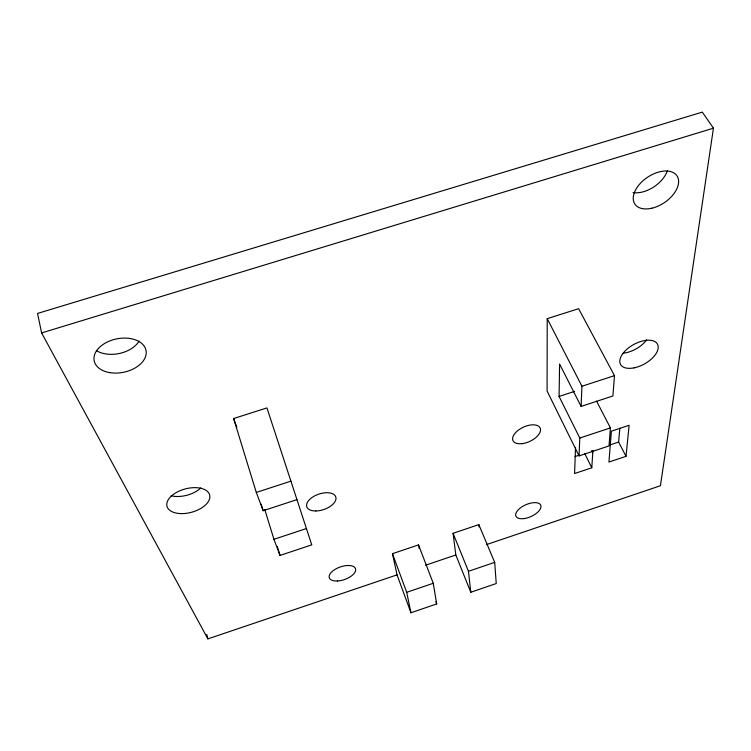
<?xml version="1.0" encoding="UTF-8"?>
<svg xmlns="http://www.w3.org/2000/svg" width="751" height="751" viewBox="0 0 751 751"><rect width="100%" height="100%" fill="white"/><g stroke="black" fill="none" stroke-linecap="round" stroke-linejoin="round"><path stroke-width="1.13" d="M579.049 455.913L579.791 438.04L559.082 396.453L559.589 364.038L581.105 406.422L612.9 395.984L614.487 375.641L578.599 308.689L547.216 318.677L547.085 391.018L579.049 455.913L609.014 445.934L610.413 427.901L596.538 401.1M575.538 447.521L574.581 473.543L591.788 467.789L592.924 450.44M581.105 406.422L581.941 386.249L547.216 318.677M626.024 456.336L629.131 425.282L611.389 431.168L608.939 462.053L626.024 456.336L618.617 442.048L619.866 428.117M397.044 574.872L410.947 612.76L436.688 603.945L433.261 583.283L418.514 544.907L392.454 553.675L397.044 574.872L207.886 638.885L41.605 332.937L37.55 313.43L702.307 112.115L713.45 128.177L660.429 485.737L486.357 544.653M470.802 592.257L496.242 583.546L494.693 562.368L478.819 524.63L453.06 533.294L455.819 554.98L470.802 592.257L468.455 571.295L453.06 533.294M410.947 612.76L406.704 592.323L433.261 583.283M468.455 571.295L494.693 562.368M425.554 565.221L455.819 554.98M575.022 456.561L579.293 455.134M610.131 444.874L618.617 442.048M264.756 509.507L273.955 539.302L280.029 555.43L311.768 544.86L266.943 407.915L233.617 418.532L256.298 492.44L263.179 510.708L296.983 499.622M273.955 539.302L306.436 528.544M579.791 438.04L610.413 427.901M256.298 492.44L290.947 481.147M581.941 386.249L614.487 375.641M559.082 396.453L574.628 391.374M41.605 332.937L713.45 128.177M591.619 450.638L592.661 452.722M584.625 453.36L591.788 467.789M435.862 601.795L436.688 603.945M233.617 418.532L236.847 427.253M392.454 553.675L406.704 592.323M277.269 546.484L280.029 555.43M261.151 504.099L263.179 510.708M206.741 634.454L207.886 638.885M418.514 544.907L419.114 548.286M478.819 524.63L479.035 526.939M646.649 339.865A20.897 11.246 -29.1 0 1 623.142 353.177M139.095 341.132A26.144 17.179 -10.9 0 1 96.381 350.614M667.339 170.815A25.093 15.367 -34.3 0 1 633.055 192.585M200.799 487.962A21.863 12.232 -14.6 0 1 171.209 495.791M180.08 513.571A22.07 12.091 -14.9 0 0 209.689 495.125A22.07 12.091 -14.9 0 0 175.19 493.2A22.07 12.091 -14.9 0 0 180.08 513.571M524.273 518.556A13.574 6.44 -24 0 0 540.739 505.226A13.574 6.44 -24 0 0 519.917 508.296A13.574 6.44 -24 0 0 524.273 518.556M337.359 580.992A13.865 6.646 -19.2 0 0 355.57 568.892A13.865 6.646 -19.2 0 0 334.298 569.868A13.865 6.646 -19.2 0 0 337.359 580.992M315.871 510.971A15.311 8.101 -18.9 0 0 335.847 497.134A15.311 8.101 -18.9 0 0 312.144 497.415A15.311 8.101 -18.9 0 0 315.871 510.971M522.105 443.663A14.982 7.801 -25 0 0 540.251 428.248A14.982 7.801 -25 0 0 517.298 431.008A14.982 7.801 -25 0 0 522.105 443.663M634.013 367.877A21.084 11.115 -28.9 0 0 657.557 344.287A21.084 11.115 -28.9 0 0 625.395 350.661A21.084 11.115 -28.9 0 0 634.013 367.877M109.881 372.637A26.426 17.048 -11.3 0 0 146.023 350.501A26.426 17.048 -11.3 0 0 104.361 343.62A26.426 17.048 -11.3 0 0 109.881 372.637M651.906 208.196A25.356 15.236 -33.9 0 0 677.271 176.307A25.356 15.236 -33.9 0 0 638.585 185.375A25.356 15.236 -33.9 0 0 651.906 208.196"/></g></svg>
